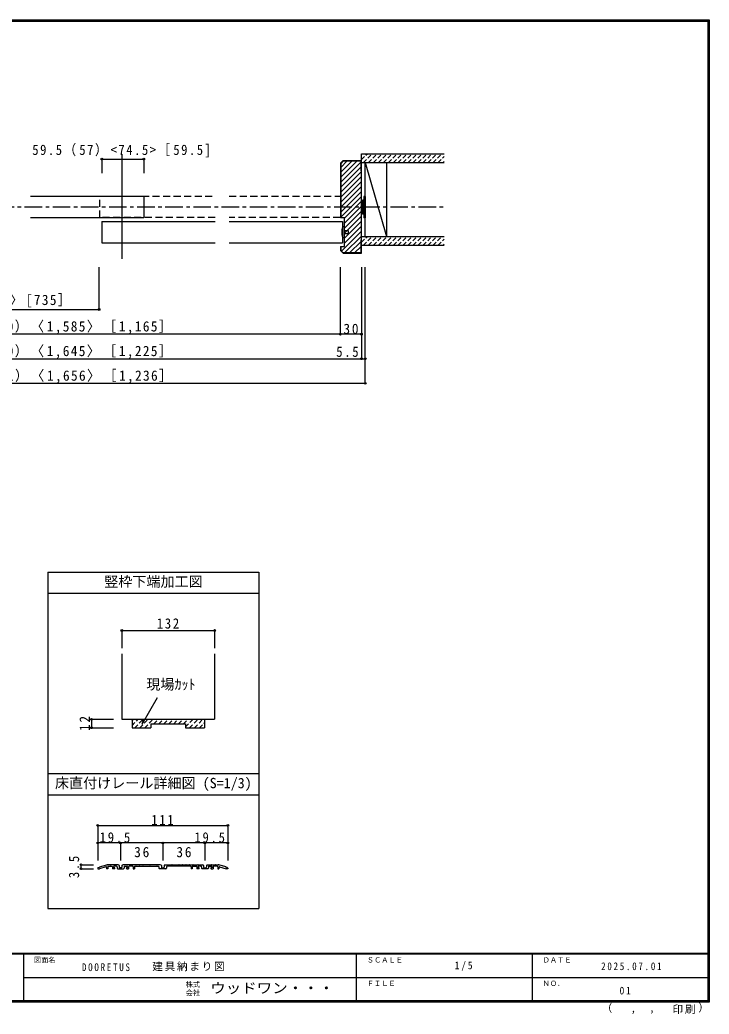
# Model space of a CAD drawing. Units: millimetres at full size, sheet at 1:5, with parts at other scales. Extents: x -973 to 977, y -718 to 696.
# Drawn here: x -3 to 977, y -718 to 696 of the extents above; entities that cross this region are included whole.
import ezdxf
from ezdxf.enums import TextEntityAlignment as Align

# ---------------------------------------------------------------- set-up
doc = ezdxf.new("R2010")
doc.units = ezdxf.units.MM
doc.header["$LTSCALE"] = 5
doc.header["$PDMODE"] = 32
doc.header["$PDSIZE"] = 2.5
for name, pattern in [('CHAIN1', [8, 5, -1, 1, -1]), ('DASHED1', [1.8, 1.2, -0.6]), ('DASHED2', [3, 2, -1])]:
    doc.linetypes.add(name, pattern=pattern)
for name, color, linetype in [('0-1_通り芯', 4, 'CHAIN1'), ('0-4_枠', 3, 'Continuous'), ('0-6_扉', 6, 'Continuous'), ('0-A_文字', 4, 'Continuous'), ('0-B_寸法', 7, 'Continuous'), ('0-C_ハッチ', 4, 'DASHED1'), ('2-4_枠', 3, 'Continuous'), ('2-B_ﾊｯﾁ', 7, 'Continuous'), ('F-0_補助線', 7, 'Continuous'), ('F-1_枠', 6, 'Continuous'), ('F-A_文字', 7, 'Continuous')]:
    doc.layers.add(name, color=color, linetype=linetype)
doc.styles.add('ＭＳ ゴシック', font='')
doc.styles.get('ＭＳ ゴシック').set_extended_font_data('MS Gothic')

msp = doc.modelspace()

# ---------------------------------------------------------------- linework, layer by layer
at = {"layer": '0-1_通り芯'}
msp.add_line((-596.538, 430), (599.844, 430), dxfattribs=at)
at = {"layer": '0-4_枠'}
for p, q in [((142.344, 356), (142.344, 505)), ((141.657, -205.676), (141.657, -298.679)), ((273.657, -205.676), (273.657, -298.679)), ((141.657, -298.679), (273.657, -298.679)), ((156.157, -298.679), (156.157, -310.679)), ((156.157, -310.679), (183.157, -310.679)), ((183.157, -304.979), (232.157, -304.979)), ((183.157, -304.979), (183.157, -310.679)), ((259.157, -298.679), (259.157, -310.679))]:
    msp.add_line(p, q, dxfattribs=at)
at = {"layer": '0-4_枠', "color": 4}
for p, q in [((141.657, -172.375), (273.657, -172.375)), ((141.657, -172.375), (141.657, -197.635)), ((273.657, -172.375), (273.657, -197.635))]:
    msp.add_line(p, q, dxfattribs=at)
at = {"layer": '0-4_枠'}
msp.add_lwpolyline([(232.157, -304.979), (232.157, -310.679), (259.157, -310.679)], dxfattribs=at)
at = {"layer": '0-4_枠', "color": 7}
for p in [(141.657, -172.375), (273.657, -172.375)]:
    msp.add_point(p, dxfattribs=at)
at = {"layer": '0-6_扉'}
for p, q in [((11.844, 445), (172.844, 445)), ((172.844, 445), (172.844, 415)), ((11.844, 415), (172.844, 415)), ((113.344, 409), (113.344, 379)), ((113.344, 409), (274.344, 409)), ((294.344, 409), (455.344, 409)), ((113.344, 379), (274.344, 379)), ((294.344, 379), (455.344, 379))]:
    msp.add_line(p, q, dxfattribs=at)
at = {"layer": '0-6_扉', "color": 2, "linetype": 'DASHED2'}
for p, q in [((110.344, 415), (110.344, 445)), ((110.344, 445), (274.344, 445)), ((294.344, 445), (452.344, 445)), ((274.344, 415), (110.344, 415)), ((452.344, 415), (294.344, 415))]:
    msp.add_line(p, q, dxfattribs=at)
at = {"layer": '0-A_文字', "color": 3}
for p, q in [((456.344, 496), (452.344, 492)), ((456.551, 495.5), (452.844, 491.793)), ((456.344, 496), (482.344, 496)), ((456.551, 495.5), (481.844, 495.5)), ((481.844, 481), (481.844, 495.5)), ((482.344, 364), (482.344, 505.5)), ((452.344, 492), (452.344, 414.5)), ((452.844, 491.793), (452.844, 414.5)), ((481.844, 481), (482.344, 481)), ((458.344, 414.5), (452.344, 414.5)), ((458.344, 373.5), (458.344, 414.5)), ((452.344, 373.5), (452.344, 368)), ((452.344, 373.5), (458.344, 373.5)), ((456.344, 364), (452.344, 368)), ((452.844, 373.5), (452.844, 368.207)), ((456.551, 364.5), (452.844, 368.207)), ((456.344, 364), (482.344, 364)), ((481.844, 364.5), (456.551, 364.5)), ((36.653, -89.5), (36.653, -567.5)), ((36.653, -89.5), (336.653, -89.5)), ((336.653, -89.5), (336.653, -567.5)), ((36.653, -119.5), (336.653, -119.5)), ((336.653, -376.007), (36.653, -376.007)), ((36.653, -406.026), (336.653, -406.026)), ((36.653, -567.5), (336.653, -567.5))]:
    msp.add_line(p, q, dxfattribs=at)
at = {"layer": '0-A_文字'}
for p, q in [((476.342, 495.5), (452.844, 472.002)), ((469.271, 495.5), (452.844, 479.073)), ((462.2, 495.5), (452.844, 486.144)), ((481.844, 493.931), (452.844, 464.931)), ((481.844, 486.86), (452.844, 457.86)), ((482.344, 480.289), (452.844, 450.789)), ((482.344, 473.218), (452.844, 443.718)), ((482.344, 466.147), (452.844, 436.646)), ((482.344, 459.075), (452.844, 429.575)), ((482.344, 452.004), (452.844, 422.504)), ((482.344, 444.933), (452.844, 415.433)), ((482.344, 437.862), (458.344, 413.862)), ((482.344, 430.791), (458.344, 406.791)), ((482.344, 423.72), (458.344, 399.72)), ((482.344, 416.649), (458.344, 392.649)), ((482.344, 409.578), (458.344, 385.578)), ((482.344, 402.507), (458.344, 378.507)), ((482.344, 395.436), (453.98, 367.071)), ((482.344, 388.365), (458.479, 364.5)), ((481.844, 380.794), (465.551, 364.5)), ((481.844, 373.723), (472.622, 364.5))]:
    msp.add_line(p, q, dxfattribs=at)
at = {"layer": '0-A_文字', "linetype": 'DASHED1'}
for p, q in [((482.344, 497.11), (490.734, 505.5)), ((485.305, 493), (497.805, 505.5)), ((492.376, 493), (504.876, 505.5)), ((499.447, 493), (511.947, 505.5)), ((506.518, 493), (519.018, 505.5)), ((513.589, 493), (526.089, 505.5)), ((520.661, 493), (533.161, 505.5)), ((527.732, 493), (540.232, 505.5)), ((534.803, 493), (547.303, 505.5)), ((541.874, 493), (554.374, 505.5)), ((548.945, 493), (561.445, 505.5)), ((556.016, 493), (568.516, 505.5)), ((563.087, 493), (575.587, 505.5)), ((570.158, 493), (582.658, 505.5)), ((577.229, 493), (589.729, 505.5)), ((584.3, 493), (596.8, 505.5)), ((591.371, 493), (599.844, 501.473)), ((598.442, 493), (599.844, 494.402)), ((482.344, 379.61), (490.734, 388)), ((485.305, 375.5), (497.805, 388)), ((492.376, 375.5), (504.876, 388)), ((499.447, 375.5), (511.947, 388)), ((506.518, 375.5), (519.018, 388)), ((513.589, 375.5), (526.089, 388)), ((520.661, 375.5), (533.161, 388)), ((527.732, 375.5), (540.232, 388)), ((534.803, 375.5), (547.303, 388)), ((541.874, 375.5), (554.374, 388)), ((548.945, 375.5), (561.445, 388)), ((556.016, 375.5), (568.516, 388)), ((563.087, 375.5), (575.587, 388)), ((570.158, 375.5), (582.658, 388)), ((577.229, 375.5), (589.729, 388)), ((584.3, 375.5), (596.8, 388)), ((591.371, 375.5), (599.844, 383.973)), ((598.442, 375.5), (599.844, 376.902))]:
    msp.add_line(p, q, dxfattribs=at)
at = {"layer": '0-A_文字', "color": 2}
for p, q in [((482.344, 505.5), (599.844, 505.5)), ((482.344, 493), (599.844, 493)), ((482.344, 388), (599.844, 388)), ((482.344, 375.5), (599.844, 375.5))]:
    msp.add_line(p, q, dxfattribs=at)
at = {"layer": '0-A_文字', "color": 7}
for p, q in [((487.844, 388), (487.844, 493)), ((487.844, 493), (517.844, 388)), ((517.844, 493), (517.844, 388)), ((482.344, 421), (482.344, 439)), ((483.844, 438.5), (482.344, 438.5)), ((483.844, 439.5), (483.844, 419.5)), ((485.844, 439.5), (483.844, 439.5)), ((487.844, 444.5), (485.844, 444.5)), ((485.844, 444.5), (485.844, 414.5)), ((487.844, 444.5), (487.844, 414.5)), ((482.344, 420.5), (483.844, 420.5)), ((485.844, 419.5), (483.844, 419.5)), ((487.844, 414.5), (485.844, 414.5)), ((458.344, 401.5), (455.344, 401.5)), ((458.344, 386.5), (458.344, 401.5)), ((458.344, 396.5), (463.344, 396.5)), ((463.344, 396.5), (463.344, 391.5)), ((455.344, 386.5), (458.344, 386.5)), ((463.344, 391.5), (458.344, 391.5)), ((170.672, -305.348), (192.531, -267.488)), ((170.672, -305.348), (172.339, -299.098))]:
    msp.add_line(p, q, dxfattribs=at)
at = {"layer": '0-A_文字', "color": 2, "linetype": 'DASHED2'}
msp.add_line((452.344, 445), (452.344, 415), dxfattribs=at)
at = {"layer": '0-A_文字', "color": 6}
msp.add_line((455.344, 409), (455.344, 379), dxfattribs=at)
at = {"layer": '0-A_文字', "color": 3}
msp.add_lwpolyline([(481.844, 364.5), (481.844, 383), (482.344, 383)], dxfattribs=at)
at = {"layer": '0-A_文字', "color": 7}
msp.add_arc((482.969, 394), 28.625, 164.81071, 195.18929, dxfattribs=at)
at = {"layer": '0-B_寸法', "color": 4}
for p, q in [((113.344, 497.917), (172.844, 497.917)), ((113.344, 497.917), (113.344, 477.917)), ((172.844, 497.917), (172.844, 477.917)), ((109.344, 284), (109.344, 344)), ((452.344, 249), (452.344, 344)), ((482.344, 344), (482.344, 214)), ((487.844, 179), (487.844, 344)), ((-448.656, 284), (109.344, 284)), ((482.344, 249), (-478.656, 249)), ((-478.656, 214), (482.344, 214)), ((482.344, 214), (487.844, 214)), ((487.844, 179), (-484.156, 179)), ((98.698, -298.679), (129.657, -298.679))]:
    msp.add_line(p, q, dxfattribs=at)
msp.add_lwpolyline([(98.698, -298.679), (98.698, -310.679), (129.657, -310.679)], dxfattribs=at)
at = {"layer": '0-B_寸法'}
for p in [(113.344, 497.917), (172.844, 497.917), (109.344, 284), (452.344, 249), (482.344, 249), (482.344, 214), (487.844, 214), (487.844, 179), (98.698, -298.679), (98.698, -310.679)]:
    msp.add_point(p, dxfattribs=at)
at = {"layer": '0-C_ハッチ'}
for p, q in [((156.157, -300.584), (158.063, -298.679)), ((156.157, -307.656), (165.134, -298.679)), ((160.205, -310.679), (172.205, -298.679)), ((167.276, -310.679), (179.276, -298.679)), ((174.347, -310.679), (186.347, -298.679)), ((187.118, -304.979), (193.418, -298.679)), ((194.189, -304.979), (200.489, -298.679)), ((201.26, -304.979), (207.56, -298.679)), ((208.331, -304.979), (214.631, -298.679)), ((215.402, -304.979), (221.702, -298.679)), ((222.473, -304.979), (228.773, -298.679)), ((229.544, -304.979), (235.844, -298.679)), ((232.157, -309.437), (242.915, -298.679)), ((237.986, -310.679), (249.986, -298.679)), ((245.057, -310.679), (257.057, -298.679)), ((252.129, -310.679), (259.157, -303.65))]:
    msp.add_line(p, q, dxfattribs=at)
at = {"layer": '2-4_枠'}
for p, q in [((108.19, -509.248), (109.9, -508.72)), ((118.955, -508.363), (109.867, -511.168)), ((110.076, -508.896), (109.9, -508.72)), ((110.076, -508.896), (110.409, -508.563)), ((110.409, -508.563), (114.9, -507.177)), ((115.076, -507.353), (114.9, -507.177)), ((115.076, -507.353), (115.409, -507.019)), ((115.409, -507.019), (119.9, -505.634)), ((120.076, -505.81), (119.9, -505.634)), ((120.076, -505.81), (120.409, -505.476)), ((120.409, -505.476), (120.867, -505.335)), ((124.742, -505.335), (120.867, -505.335)), ((121.701, -508.335), (121.701, -511.168)), ((122.367, -507.668), (127.701, -507.668)), ((125.076, -505.668), (124.742, -505.335)), ((125.076, -505.668), (125.409, -505.335)), ((129.742, -505.335), (125.409, -505.335)), ((128.367, -508.335), (128.367, -511.168)), ((130.076, -505.668), (129.742, -505.335)), ((130.034, -508.335), (130.034, -509.835)), ((130.076, -505.668), (130.409, -505.335)), ((136.424, -505.335), (130.409, -505.335)), ((134.284, -507.668), (130.701, -507.668)), ((134.951, -508.335), (134.951, -510.335)), ((137.617, -506.024), (136.424, -505.335)), ((137.867, -506.457), (137.867, -509.001)), ((141.867, -506.457), (141.867, -509.001)), ((142.117, -506.024), (143.311, -505.335)), ((149.326, -505.335), (143.311, -505.335)), ((144.784, -508.335), (144.784, -510.335)), ((145.451, -507.668), (149.034, -507.668)), ((149.659, -505.668), (149.326, -505.335)), ((149.659, -505.668), (149.992, -505.335)), ((149.701, -508.335), (149.701, -509.835)), ((156.201, -505.335), (149.992, -505.335)), ((151.367, -508.335), (151.367, -511.168)), ((157.367, -507.668), (152.034, -507.668)), ((156.534, -505.668), (156.201, -505.335)), ((156.534, -505.668), (156.867, -505.335)), ((161.201, -505.335), (156.867, -505.335)), ((158.034, -508.335), (158.034, -511.168)), ((159.701, -508.335), (159.701, -511.168)), ((160.367, -507.668), (193.784, -507.668)), ((161.534, -505.668), (161.201, -505.335)), ((161.534, -505.668), (161.867, -505.335)), ((166.201, -505.335), (161.867, -505.335)), ((166.534, -505.668), (166.201, -505.335)), ((166.534, -505.668), (166.867, -505.335)), ((171.201, -505.335), (166.867, -505.335)), ((171.534, -505.668), (171.201, -505.335)), ((171.534, -505.668), (171.867, -505.335)), ((176.201, -505.335), (171.867, -505.335)), ((176.534, -505.668), (176.201, -505.335)), ((176.534, -505.668), (176.867, -505.335)), ((181.201, -505.335), (176.867, -505.335)), ((181.534, -505.668), (181.201, -505.335)), ((181.534, -505.668), (181.867, -505.335)), ((186.201, -505.335), (181.867, -505.335)), ((186.534, -505.668), (186.201, -505.335)), ((186.534, -505.668), (186.867, -505.335)), ((191.201, -505.335), (186.867, -505.335)), ((191.534, -505.668), (191.201, -505.335)), ((191.534, -505.668), (191.867, -505.335)), ((196.424, -505.335), (191.867, -505.335)), ((194.451, -508.335), (194.451, -510.335)), ((197.617, -506.024), (196.424, -505.335)), ((197.867, -506.457), (197.867, -509.001)), ((201.867, -506.457), (201.867, -509.001)), ((202.117, -506.024), (203.311, -505.335)), ((203.311, -505.335), (207.867, -505.335)), ((205.284, -508.335), (205.284, -510.335)), ((239.367, -507.668), (205.951, -507.668)), ((208.201, -505.668), (207.867, -505.335)), ((208.201, -505.668), (208.534, -505.335)), ((208.534, -505.335), (212.867, -505.335)), ((213.201, -505.668), (212.867, -505.335)), ((213.201, -505.668), (213.534, -505.335)), ((213.534, -505.335), (217.867, -505.335)), ((218.201, -505.668), (217.867, -505.335)), ((218.201, -505.668), (218.534, -505.335)), ((218.534, -505.335), (222.867, -505.335)), ((223.201, -505.668), (222.867, -505.335)), ((223.201, -505.668), (223.534, -505.335)), ((223.534, -505.335), (227.867, -505.335)), ((228.201, -505.668), (227.867, -505.335)), ((228.201, -505.668), (228.534, -505.335)), ((228.534, -505.335), (232.867, -505.335)), ((233.201, -505.668), (232.867, -505.335)), ((233.201, -505.668), (233.534, -505.335)), ((233.534, -505.335), (237.867, -505.335)), ((238.201, -505.668), (237.867, -505.335)), ((238.201, -505.668), (238.534, -505.335)), ((238.534, -505.335), (242.867, -505.335)), ((240.034, -508.335), (240.034, -511.168)), ((241.701, -508.335), (241.701, -511.168)), ((242.367, -507.668), (247.701, -507.668)), ((243.201, -505.668), (242.867, -505.335)), ((243.201, -505.668), (243.534, -505.335)), ((243.534, -505.335), (249.742, -505.335)), ((248.367, -508.335), (248.367, -511.168)), ((250.076, -505.668), (249.742, -505.335)), ((250.034, -508.335), (250.034, -509.835)), ((250.076, -505.668), (250.409, -505.335)), ((250.409, -505.335), (256.424, -505.335)), ((254.284, -507.668), (250.701, -507.668)), ((254.951, -508.335), (254.951, -510.335)), ((257.617, -506.024), (256.424, -505.335)), ((257.867, -506.457), (257.867, -509.001)), ((261.867, -506.457), (261.867, -509.001)), ((262.117, -506.024), (263.311, -505.335)), ((263.311, -505.335), (269.326, -505.335)), ((264.784, -508.335), (264.784, -510.335)), ((265.451, -507.668), (269.034, -507.668)), ((269.659, -505.668), (269.326, -505.335)), ((269.659, -505.668), (269.992, -505.335)), ((269.701, -508.335), (269.701, -509.835)), ((269.992, -505.335), (274.326, -505.335)), ((271.367, -508.335), (271.367, -511.168)), ((277.367, -507.668), (272.034, -507.668)), ((274.659, -505.668), (274.326, -505.335)), ((274.659, -505.668), (274.992, -505.335)), ((274.992, -505.335), (278.867, -505.335)), ((278.034, -508.335), (278.034, -511.168)), ((279.326, -505.476), (278.867, -505.335)), ((279.659, -505.81), (279.326, -505.476)), ((279.659, -505.81), (279.835, -505.634)), ((284.326, -507.019), (279.835, -505.634)), ((280.78, -508.363), (289.867, -511.168)), ((284.659, -507.353), (284.326, -507.019)), ((284.659, -507.353), (284.835, -507.177)), ((289.326, -508.563), (284.835, -507.177)), ((289.659, -508.896), (289.326, -508.563)), ((289.659, -508.896), (289.835, -508.72)), ((291.545, -509.248), (289.835, -508.72)), ((107.367, -510.362), (107.367, -511.168)), ((107.367, -511.168), (109.867, -511.168)), ((120.034, -509.16), (120.034, -511.168)), ((121.701, -511.168), (120.034, -511.168)), ((131.034, -511.168), (128.367, -511.168)), ((131.034, -509.835), (130.034, -509.835)), ((135.784, -511.168), (143.951, -511.168)), ((141.034, -509.835), (138.701, -509.835)), ((148.701, -509.835), (149.701, -509.835)), ((148.701, -511.168), (151.367, -511.168)), ((158.034, -511.168), (159.701, -511.168)), ((204.451, -511.168), (195.284, -511.168)), ((198.701, -509.835), (201.034, -509.835)), ((241.701, -511.168), (240.034, -511.168)), ((251.034, -511.168), (248.367, -511.168)), ((251.034, -509.835), (250.034, -509.835)), ((263.951, -511.168), (255.784, -511.168)), ((258.701, -509.835), (261.034, -509.835)), ((268.701, -509.835), (269.701, -509.835)), ((268.701, -511.168), (271.367, -511.168)), ((278.034, -511.168), (279.701, -511.168)), ((279.701, -509.16), (279.701, -511.168)), ((292.367, -511.168), (289.867, -511.168)), ((292.367, -510.362), (292.367, -511.168))]:
    msp.add_line(p, q, dxfattribs=at)
for centre, radius, start, end in [((119.201, -509.16), 0.833, 0, 107.15242), ((122.367, -508.335), 0.667, 90, 180), ((127.701, -508.335), 0.667, 0, 90), ((130.701, -508.335), 0.667, 90, 180), ((134.284, -508.335), 0.667, 0, 90), ((137.367, -506.457), 0.5, 0, 60), ((142.367, -506.457), 0.5, 120, 180), ((145.451, -508.335), 0.667, 90, 180), ((149.034, -508.335), 0.667, 0, 90), ((152.034, -508.335), 0.667, 90, 180), ((157.367, -508.335), 0.667, 0, 90), ((160.367, -508.335), 0.667, 90, 180), ((193.784, -508.335), 0.667, 0, 90), ((197.367, -506.457), 0.5, 0, 60), ((202.367, -506.457), 0.5, 120, 180), ((205.951, -508.335), 0.667, 90, 180), ((239.367, -508.335), 0.667, 0, 90), ((242.367, -508.335), 0.667, 90, 180), ((247.701, -508.335), 0.667, 0, 90), ((250.701, -508.335), 0.667, 90, 180), ((254.284, -508.335), 0.667, 0, 90), ((257.367, -506.457), 0.5, 0, 60), ((262.367, -506.457), 0.5, 120, 180), ((265.451, -508.335), 0.667, 90, 180), ((269.034, -508.335), 0.667, 0, 90), ((272.034, -508.335), 0.667, 90, 180), ((277.367, -508.335), 0.667, 0, 90), ((280.534, -509.16), 0.833, 72.84758, 180), ((108.534, -510.362), 1.167, 107.15242, 180), ((131.034, -510.501), 0.667, 0, 90), ((131.034, -510.501), 0.667, 270, 0), ((135.784, -510.335), 0.833, 180, 270), ((138.701, -509.001), 0.833, 180, 270), ((141.034, -509.001), 0.833, 270, 0), ((143.951, -510.335), 0.833, 270, 0), ((148.701, -510.501), 0.667, 90, 180), ((148.701, -510.501), 0.667, 180, 270), ((195.284, -510.335), 0.833, 180, 270), ((198.701, -509.001), 0.833, 180, 270), ((201.034, -509.001), 0.833, 270, 0), ((204.451, -510.335), 0.833, 270, 0), ((251.034, -510.501), 0.667, 0, 90), ((251.034, -510.501), 0.667, 270, 0), ((255.784, -510.335), 0.833, 180, 270), ((258.701, -509.001), 0.833, 180, 270), ((261.034, -509.001), 0.833, 270, 0), ((263.951, -510.335), 0.833, 270, 0), ((268.701, -510.501), 0.667, 90, 180), ((268.701, -510.501), 0.667, 180, 270), ((291.201, -510.362), 1.167, 0, 72.84758)]:
    msp.add_arc(centre, radius, start, end, dxfattribs=at)
at = {"layer": '2-B_ﾊｯﾁ', "color": 4}
for p, q in [((107.367, -449.501), (107.367, -499.501)), ((107.367, -449.501), (292.367, -449.501)), ((292.367, -449.501), (292.367, -499.501)), ((139.867, -474.501), (107.367, -474.501)), ((199.867, -474.501), (139.867, -474.501)), ((139.867, -474.501), (139.867, -499.501)), ((259.867, -474.501), (199.867, -474.501)), ((199.867, -474.501), (199.867, -499.501)), ((292.367, -474.501), (259.867, -474.501)), ((259.867, -474.501), (259.867, -499.501)), ((83.671, -511.168), (83.671, -505.335)), ((83.671, -505.335), (101.534, -505.335)), ((83.671, -511.168), (101.534, -511.168))]:
    msp.add_line(p, q, dxfattribs=at)
at = {"layer": '2-B_ﾊｯﾁ'}
for p in [(107.367, -449.501), (292.367, -449.501), (107.367, -474.501), (139.867, -474.501), (199.867, -474.501), (259.867, -474.501), (292.367, -474.501), (83.671, -505.335), (83.671, -511.168)]:
    msp.add_point(p, dxfattribs=at)
at = {"layer": 'F-1_枠'}
for p, q in [((-973.347, 695.833), (976.653, 695.833)), ((-973.347, 695), (976.653, 695)), ((-973.347, 694.167), (976.653, 694.167)), ((974.986, 695.833), (974.986, -700.833)), ((975.82, 695.833), (975.82, -700.833)), ((976.653, 695.833), (976.653, -700.833)), ((976.653, -631.667), (-973.347, -631.667)), ((976.653, -632.5), (-973.347, -632.5)), ((1.653, -632.5), (1.653, -699.167)), ((474.986, -632.5), (474.986, -699.167)), ((724.986, -632.5), (724.986, -699.167)), ((1.653, -665.833), (974.986, -665.834)), ((976.653, -699.167), (-973.347, -699.167)), ((976.653, -700), (-973.347, -700)), ((976.653, -700.833), (-973.347, -700.833))]:
    msp.add_line(p, q, dxfattribs=at)

# ---------------------------------------------------------------- texts
at = {"layer": '0-4_枠', "color": 7, "insert": (191.407, -169.875), "char_height": 14.66, "attachment_point": 7, "style": 'ＭＳ ゴシック'}
msp.add_mtext('\\T1.27;\\W0.9;132', dxfattribs=at)
at = {"layer": '0-A_文字', "color": 7, "style": 'ＭＳ ゴシック'}
for s, p in [('竪枠下端加工図', (116.653, -114.5)), ('現場ｶｯﾄ', (176.551, -260.64)), ('床直付けレール詳細図 (S=1/3)', (46.653, -401.016))]:
    msp.add_text(s, height=14.66, dxfattribs=at).set_placement(p, align=Align.BOTTOM_LEFT)
at = {"layer": '0-B_寸法', "char_height": 14.66, "attachment_point": 7, "style": 'ＭＳ ゴシック'}
for s, insert in [('\\T1.24;\\W0.9;59.5（57）<74.5>［59.5]', (14.344, 500.417)), ('\\T1.2;\\W0.95;有効開口寸法＝1,571（1,040)〈1,005〉[735］', (-404.656, 286.5)), ('\\T1.2;\\W0.95;枠内＝2,419（1,620）〈1,585〉［1,165］', (-215.476, 249)), ('\\T1.27;\\W0.95;30', (456.719, 249)), ('\\T1.2;\\W0.95;枠外＝2,479（1,680）〈1,645〉［1,225］', (-215.476, 214)), ('\\T1.27;\\W0.9;5.5', (446.514, 216.5)), ('\\T1.2;\\W0.95;ＲＯＷ＝2,490（1,691）〈1,656〉［1,236］', (-237.976, 179))]:
    msp.add_mtext(s, dxfattribs=dict(at, insert=insert))
at = {"layer": '0-B_寸法', "insert": (96.198, -315.304), "char_height": 14.66, "attachment_point": 7, "rotation": 90, "style": 'ＭＳ ゴシック'}
msp.add_mtext('\\T1.27;\\W0.95;12', dxfattribs=at)
at = {"layer": '2-B_ﾊｯﾁ', "char_height": 14.66, "attachment_point": 7, "style": 'ＭＳ ゴシック'}
for s, insert in [('\\T1.27;\\W0.9;111', (183.617, -449.085)), ('\\T1.28;\\W0.9;19.5', (110.186, -474.085)), ('\\T1.28;\\W0.9;19.5', (244.883, -474.085)), ('\\T1.27;\\W0.95;36', (159.242, -494.918)), ('\\T1.27;\\W0.95;36', (219.242, -494.918))]:
    msp.add_mtext(s, dxfattribs=dict(at, insert=insert))
at = {"layer": '2-B_ﾊｯﾁ', "insert": (81.171, -524.501), "char_height": 14.66, "attachment_point": 7, "rotation": 90, "style": 'ＭＳ ゴシック'}
msp.add_mtext('\\T1.27;\\W0.9;3.5', dxfattribs=at)
at = {"layer": 'F-0_補助線', "char_height": 11, "attachment_point": 7, "style": 'ＭＳ ゴシック'}
for s, insert in [('\\T1.39;\\W0.85;DOORETUS', (84.986, -656.798)), ('\\T1.17;建具納まり図', (185.035, -656.798))]:
    msp.add_mtext(s, dxfattribs=dict(at, insert=insert))
at = {"layer": 'F-A_文字', "style": 'ＭＳ ゴシック'}
for s, height, p in [('図面名', 7.331, (16.653, -646.667)), ('ＳＣＡＬＥ', 7.331, (489.986, -646.667)), ('ＤＡＴＥ', 7.331, (739.986, -646.667)), ('株式', 7.331, (232.486, -681.5)), ('ＦＩＬＥ', 7.331, (489.986, -680)), ('ＮＯ．', 7.331, (739.986, -680.001)), ('会社', 7.331, (232.486, -693.5)), ('（', 11, (823.992, -718.052)), ('）', 11, (961.387, -717.355)), (',', 11, (865.199, -718.052)), (',', 11, (891.686, -717.588))]:
    msp.add_text(s, height=height, dxfattribs=at).set_placement(p, align=Align.BOTTOM_LEFT)
at = {"layer": 'F-A_文字', "style": 'ＭＳ ゴシック', "width": 1.1}
msp.add_text('ウッドワン・・・', height=14.66, dxfattribs=at).set_placement((267.486, -692.5), align=Align.BOTTOM_LEFT)
at = {"layer": 'F-A_文字', "char_height": 11, "attachment_point": 7, "style": 'ＭＳ ゴシック'}
for s, insert in [('\\T1.38;\\W0.9;1/5', (614.986, -656.667)), ('\\T1.39;\\W0.85;2025.07.01', (823.111, -655.417)), ('\\T1.36;\\W0.9;01', (849.361, -690.001)), ('\\T1.17;印刷', (924.678, -717.82))]:
    msp.add_mtext(s, dxfattribs=dict(at, insert=insert))

doc.saveas('drawing.dxf')
